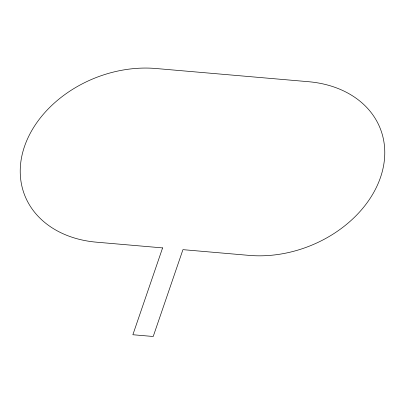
<?xml version="1.0" encoding="UTF-8"?>
<svg xmlns="http://www.w3.org/2000/svg" width="405" height="405" viewBox="0 0 405 405"><rect width="100%" height="100%" fill="white"/><g stroke="black" fill="none" stroke-linecap="round" stroke-linejoin="round"><path stroke-width="0.61" d="M162.597 247.9L132.865 334.738L153.211 336.494L182.944 249.657L249.065 255.383A109.072 83.389 -21.5 0 0 380.523 177.344A109.072 83.389 -21.5 0 0 308.524 81.709L155.935 68.506A109.072 83.389 -21.5 0 0 24.477 146.539A109.072 83.389 -21.5 0 0 96.476 242.18L162.597 247.9"/></g></svg>
